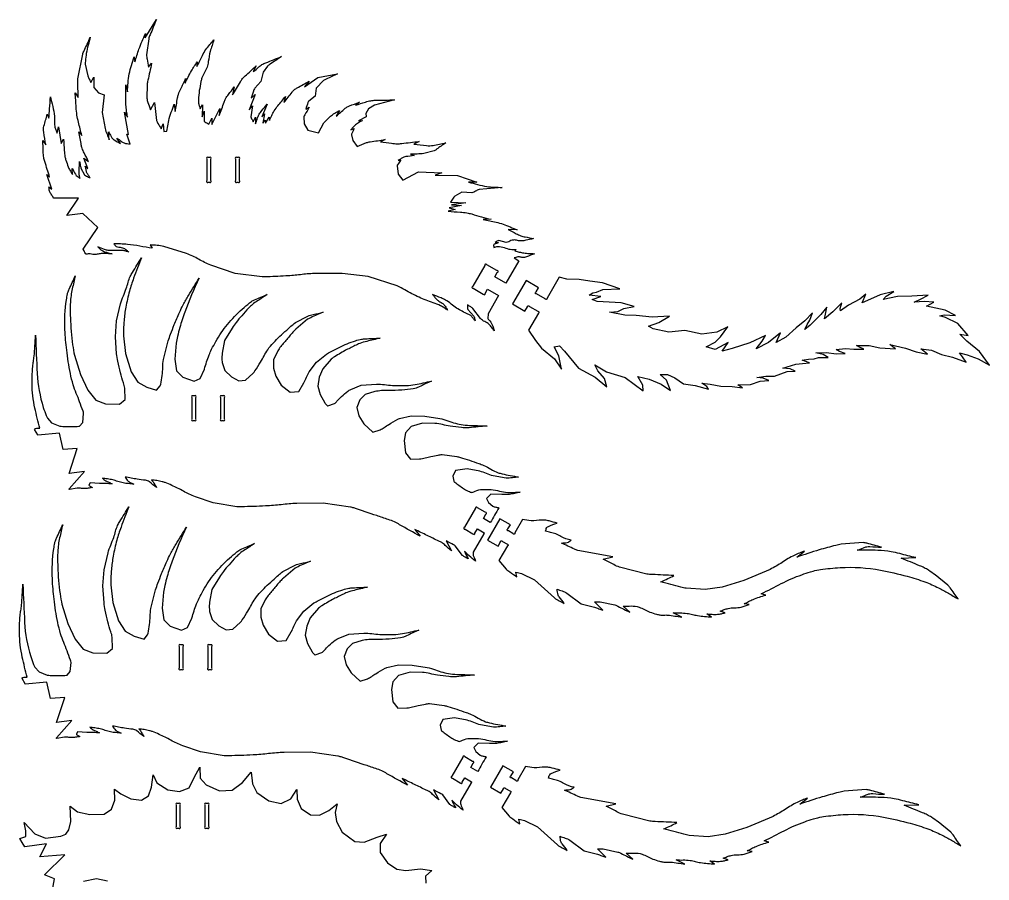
# Model space of a CAD drawing. Extents: x -11 to 150, y -28 to 73.
# Drawn here: x 70.6 to 130, y 20.1 to 72.8 of the extents above; entities that cross this region are included whole.
import ezdxf

# ---------------------------------------------------------------- set-up
doc = ezdxf.new("R2010")
doc.units = 0
doc.header["$MEASUREMENT"] = 0
doc.layers.add('DXF', color=18, linetype='CONTINUOUS')
doc.layers.add('HEAD_ACC', color=18, linetype='CONTINUOUS')

msp = doc.modelspace()

# ---------------------------------------------------------------- linework, layer by layer
at = {"layer": 'DXF'}
for points in [[(82.095, 64.301), (82.095, 62.978, 1), (82.184, 62.89), (82.257, 62.89, 1), (82.345, 62.978), (82.345, 64.301, 1), (82.257, 64.39), (82.184, 64.39, 1)], [(83.845, 64.301), (83.845, 62.978, 1), (83.934, 62.89), (84.007, 62.89, 1), (84.095, 62.978), (84.095, 64.301, 1), (84.007, 64.39), (83.934, 64.39, 1)], [(103.662, 57.076), (102.913, 55.78, -1), (102.792, 55.747), (102.274, 56.047, -1), (102.242, 56.168), (102.391, 56.426), (101.627, 56.867), (100.799, 55.433), (101.563, 54.992), (101.712, 55.25, -1), (101.833, 55.283), (102.351, 54.983, -1), (102.384, 54.862), (101.784, 53.825), (102.215, 53.191), (102.585, 52.724), (103.38, 52.084), (103.807, 51.435), (103.629, 52.266), (103.349, 52.818), (103.677, 52.867), (103.977, 52.551), (104.847, 51.507), (105.859, 50.953), (106.572, 50.352), (106.43, 50.865), (106.027, 51.342), (105.828, 51.706), (106.547, 51.288), (107.704, 50.936), (108.799, 50.123), (108.766, 50.471), (108.464, 50.997), (109.163, 50.834), (109.905, 50.517), (110.476, 50.13), (110.219, 50.776), (109.843, 51.116), (110.275, 51.114), (110.723, 50.909), (111.268, 50.547), (111.967, 50.447), (112.791, 50.208), (112.69, 50.389), (112.378, 50.581), (112.903, 50.527), (113.548, 50.393), (114.238, 50.375), (114.879, 50.294), (114.588, 50.491), (115.354, 50.505), (115.956, 50.702), (116.474, 50.746), (116.137, 50.892), (115.757, 50.939), (116.299, 51.022), (116.839, 51.008), (117.616, 51.304), (118.099, 51.329), (117.796, 51.46), (117.335, 51.494), (118.134, 51.757), (118.547, 51.79), (118.967, 51.835), (118.522, 51.992), (118.92, 52.048), (119.251, 52.077), (119.514, 52.162), (120.124, 52.165), (119.813, 52.337), (119.351, 52.437), (120.003, 52.453), (120.61, 52.385), (121.154, 52.397), (120.811, 52.529), (120.601, 52.654), (121.17, 52.712), (121.68, 52.663), (122.3, 52.673), (121.986, 52.802), (121.853, 52.898), (122.622, 52.894), (123.272, 52.743), (124.237, 52.689), (123.896, 52.943), (124.843, 52.722), (125.499, 52.501), (126.188, 52.369), (125.779, 52.689), (126.438, 52.604), (127.05, 52.345), (127.718, 52.186), (128.566, 51.869), (128.337, 52.197), (128.145, 52.449), (128.625, 52.32), (129.298, 52.082), (129.991, 51.692), (129.372, 52.517), (128.601, 53.149), (128.18, 53.587), (128.682, 53.506), (128.053, 54.226), (127.3, 54.605), (126.937, 54.698), (127.22, 54.767), (127.909, 54.717), (127.271, 55.047), (126.138, 55.307), (126.574, 55.537), (125.978, 55.575), (125.383, 55.546), (125.757, 55.724), (126.229, 55.975), (125.238, 55.909), (124.348, 55.891), (123.47, 55.701), (123.668, 55.912), (124.141, 56.191), (123.303, 55.985), (122.714, 55.724), (122.185, 55.509), (122.429, 56.038), (122.06, 55.732), (121.363, 55.351), (120.863, 55.004), (120.853, 55.149), (120.944, 55.508), (120.407, 54.953), (119.888, 54.526), (119.954, 54.808), (120.036, 55.235), (119.666, 54.794), (119.005, 54.135), (118.677, 53.879), (118.821, 54.171), (118.988, 54.432), (119.165, 54.896), (118.696, 54.403), (118.157, 53.976), (117.516, 53.41), (116.941, 53.077), (117.194, 53.669), (116.47, 53.083), (115.706, 52.696), (116.07, 53.154), (116.27, 53.509), (115.314, 53.058), (114.241, 52.713), (113.625, 52.548), (113.993, 53.071), (113.209, 52.639), (112.642, 52.812), (113.198, 53.094), (113.52, 53.411), (113.98, 54.031), (113.311, 53.713), (112.378, 53.587), (111.349, 53.815), (110.364, 53.698), (109.409, 53.916), (109.124, 54.074), (109.748, 54.298), (110.412, 54.688), (109.337, 54.624), (108.372, 54.72), (107.683, 54.739), (106.745, 54.923), (107.237, 54.975), (107.621, 55.164), (108.236, 55.271), (107.447, 55.505), (105.974, 55.586), (105.684, 55.702), (106.208, 55.884), (105.487, 55.974), (105.712, 56.105), (105.944, 56.154), (106.323, 56.315), (107.376, 56.364), (106.306, 56.726), (105.528, 56.831), (104.88, 56.934), (104.127, 56.958)], [(81.182, 49.713), (81.182, 48.39, 1), (81.27, 48.302), (81.343, 48.302, 1), (81.432, 48.39), (81.432, 49.713, 1), (81.343, 49.802), (81.27, 49.802, 1)], [(82.932, 49.713), (82.932, 48.39, 1), (83.02, 48.302), (83.093, 48.302, 1), (83.182, 48.39), (83.182, 49.713, 1), (83.093, 49.802), (83.02, 49.802, 1)], [(80.409, 34.477), (80.409, 33.154, 1), (80.498, 33.065), (80.571, 33.065, 1), (80.659, 33.154), (80.659, 34.477, 1), (80.571, 34.565), (80.498, 34.565, 1)], [(82.159, 34.477), (82.159, 33.154, 1), (82.248, 33.065), (82.321, 33.065, 1), (82.409, 33.154), (82.409, 34.477, 1), (82.321, 34.565), (82.248, 34.565, 1)], [(80.224, 24.772), (80.224, 23.449, 1), (80.312, 23.36), (80.385, 23.36, 1), (80.474, 23.449), (80.474, 24.772, 1), (80.385, 24.86), (80.312, 24.86, 1)], [(81.974, 24.772), (81.974, 23.449, 1), (82.062, 23.36), (82.135, 23.36, 1), (82.224, 23.449), (82.224, 24.772, 1), (82.135, 24.86), (82.062, 24.86, 1)]]:
    msp.add_lwpolyline(points, format="xyb", close=True, dxfattribs=at)
for points in [[(72.656, 19.577), (72.778, 20.246), (72.172, 20.506), (73.419, 21.713), (71.883, 21.599), (72.286, 22.393), (70.955, 22.21), (70.797, 22.482), (70.654, 22.73), (71.024, 22.841), (71.027, 23.186), (70.93, 23.701), (71.576, 23.008), (72.22, 22.733), (73.164, 22.864), (73.469, 22.98), (73.662, 23.253), (73.779, 23.758), (73.729, 24.707), (74.193, 24.345), (74.941, 24.194), (75.812, 24.205), (76.257, 24.52), (76.46, 25.067), (76.442, 25.737), (76.836, 25.461), (77.451, 25.149), (78.103, 25.076), (78.525, 25.342), (78.718, 25.865), (78.819, 26.618), (79.039, 26.132), (79.719, 25.691), (80.421, 25.598), (81.013, 25.816), (81.325, 26.462), (81.665, 27.095), (81.692, 26.407), (82.05, 26.003), (82.876, 25.636), (83.642, 25.68), (84.281, 26.141), (84.804, 26.783), (84.896, 26.076), (85.153, 25.544), (85.887, 25.03), (86.649, 24.856), (87.236, 25.159), (87.613, 25.719), (87.622, 25.131), (87.87, 24.562), (88.439, 24.167), (88.998, 24.153), (89.568, 24.433), (90.082, 24.837), (89.944, 24.305), (90.036, 23.763), (90.384, 23.107), (91.147, 22.542), (91.734, 22.506), (92.514, 22.8), (93.083, 22.983), (92.698, 22.414), (92.698, 21.863), (93.152, 21.237), (93.722, 20.849), (94.273, 20.754), (95.167, 20.863), (95.865, 20.762), (95.479, 20.422), (95.495, 19.989)], [(76.02, 20.105), (75.347, 20.249), (74.557, 20.092)]]:
    msp.add_lwpolyline(points, dxfattribs=at)
at = {"layer": 'HEAD_ACC'}
for points in [[(100.393, 56.708), (99.721, 57.096), (99.87, 57.354, 1), (99.838, 57.475), (99.227, 57.827, 1), (99.106, 57.795), (98.367, 56.514, 1), (98.399, 56.393), (99.01, 56.041, 1), (99.131, 56.073), (99.28, 56.332), (99.951, 55.944), (99.308, 54.829), (99.295, 54.543, 0.128078), (99.343, 54.461, -0.082672), (99.566, 54.152, -0.055184), (99.632, 53.97, 0.018378), (99.685, 53.783, -0.018748), (99.535, 53.984, 0.056298), (99.371, 54.174, 0.077255), (99.104, 54.352, -0.081518), (98.839, 54.532), (98.37, 55.157, 0.061052), (98.213, 55.274, -0.020328), (98.047, 55.378, -0.040079), (98.047, 55.234, 0.120754), (98.07, 55.092), (98.436, 54.677, -0.078591), (98.485, 54.545, 0.026149), (98.52, 54.408, -0.021835), (98.388, 54.568, 0.065587), (98.243, 54.716, 0.066444), (98.075, 54.816, -0.040146), (97.381, 55.176, -0.040421), (97.044, 55.427, 0.051483), (96.702, 55.671, 0.038464), (96.429, 55.799, -0.009968), (95.91, 56.007, -0.014252), (96.057, 55.834, 0.042778), (96.214, 55.669, 0.064524), (96.397, 55.545, -0.079466), (96.576, 55.416, -0.065141), (96.712, 55.24, 0.021686), (96.832, 55.052, -0.011489), (96.621, 55.191, 0.034481), (96.405, 55.321, 0.03924), (95.946, 55.509, -0.028865), (95.086, 55.842, -0.027869), (94.212, 56.3, 0.035395), (93.738, 56.539), (91.977, 57.116), (90.386, 57.288), (88.773, 57.3, 0.019978), (87.927, 57.233, -0.013896), (87.081, 57.156, -0.005428), (85.824, 57.091, -0.02062), (85.493, 57.091), (83.831, 57.297), (82.338, 57.811, -0.030888), (81.598, 58.169, 0.034101), (80.857, 58.522), (79.474, 58.958, 0.037072), (79.058, 59.014, -0.012352), (78.639, 59.049), (78.762, 58.843, -0.006729), (78.002, 58.97, 0.020189), (77.239, 59.076, 0.020189), (76.823, 59.101, -0.006729), (76.407, 59.113, -0.035878), (76.474, 59.03, 0.108005), (76.552, 58.958, 0.129045), (76.711, 58.913, -0.10547), (77.008, 58.844, -0.072835), (77.177, 58.732, 0.02424), (77.334, 58.605, -0.016344), (77.143, 58.663, 0.049068), (76.948, 58.708), (76.064, 58.708, -0.055231), (75.842, 58.771, 0.014306), (75.44, 58.92, 0.152673), (75.843, 58.629, 0.014573), (76.303, 58.491, -0.010475), (75.999, 58.511, 0.031433), (75.695, 58.518, 0.048452), (75.454, 58.485, -0.061526), (75.213, 58.459, -0.071651), (75.05, 58.484, 0.078817), (74.887, 58.508, 0.122119), (74.774, 58.478, -0.238161), (74.711, 58.475, -0.186174), (74.668, 58.52, 0.03067), (74.558, 58.739, 0.069781), (74.541, 58.761, -0.212143), (74.53, 58.788), (75.422, 60.116), (74.521, 60.97), (73.53, 60.843), (74.252, 61.903), (72.735, 61.898, -0.199662), (72.715, 61.923, 0.065786), (72.703, 61.953, 0.023223), (72.581, 62.143, -0.069766), (72.478, 62.343, -0.069765), (72.453, 62.467, 0.023222), (72.44, 62.592), (72.622, 62.463), (72.317, 63.349), (72.479, 63.187, 0.00572), (72.184, 64.148, -0.034335), (72.123, 64.392, -0.038631), (72.089, 64.755, 0.010011), (72.063, 65.431), (72.242, 65.165, 0.009593), (72.118, 65.941, -0.057621), (72.105, 66.137, -0.057621), (72.136, 66.32, 0.009593), (72.33, 67.038), (72.431, 66.806, 0.001081), (72.476, 67.378, 0.000839), (72.531, 68.114, 0.006911), (72.667, 67.522, -0.032502), (72.773, 66.924, -0.044803), (72.779, 66.617, 0.060668), (72.795, 66.31, 0.051423), (72.857, 66.091, -0.017128), (72.933, 65.878), (73.027, 66.275), (73.196, 65.252), (73.325, 65.518, -0.009615), (73.374, 64.817, 0.037101), (73.421, 64.441, 0.027476), (73.478, 64.222, 0.014616), (73.619, 63.822, 0.030484), (73.713, 63.617, 0.022056), (73.871, 63.35), (73.866, 63.721, 0.014391), (74.055, 63.375, 0.05851), (74.114, 63.298, 0.043836), (74.221, 63.204, -0.014604), (74.333, 63.117, 0.013529), (74.304, 63.266, -0.040606), (74.282, 63.416, -0.040606), (74.29, 63.783, 0.013529), (74.318, 64.149, -0.017718), (74.351, 63.948, 0.0532), (74.399, 63.75), (74.618, 63.335, 0.097769), (74.735, 63.254, -0.025273), (74.971, 63.138, 0.021021), (74.862, 63.291, -0.063139), (74.766, 63.452, -0.063139), (74.707, 63.654, 0.021021), (74.665, 63.86), (74.813, 63.725), (74.568, 64.362), (74.862, 64.141, 0.010659), (74.595, 64.67, -0.041136), (74.469, 64.963, -0.036561), (74.419, 65.16, 0.006091), (74.265, 65.96), (74.447, 65.749, 0.006723), (74.244, 66.556, -0.025936), (74.152, 66.994, -0.025936), (74.102, 67.471, 0.006723), (74.044, 68.359), (74.224, 68.068, 0.008833), (74.203, 68.807, -0.034081), (74.212, 69.205), (74.503, 70.712, -0.034693), (74.587, 70.924, 0.00578), (74.97, 71.751, -0.009349), (74.839, 71.261, 0.028054), (74.726, 70.767, 0.021505), (74.666, 70.293, 0.034631), (74.664, 70.104), (74.813, 69.392, 0.044726), (74.906, 69.18, -0.0149), (75.011, 68.975), (75.178, 69.306), (75.188, 68.677), (75.461, 68.356), (75.814, 68.229), (75.702, 67.15), (75.876, 66.171, 0.031544), (75.994, 65.817, -0.010512), (76.127, 65.469), (76.081, 65.966, -0.021032), (76.237, 65.679, 0.081291), (76.339, 65.536, 0.072225), (76.427, 65.47, -0.012017), (76.808, 65.248), (76.588, 65.587, -0.017456), (76.87, 65.382, 0.067426), (77.033, 65.287, 0.074944), (77.218, 65.241, -0.02494), (77.406, 65.213), (77.208, 65.817), (77.313, 65.793), (77.067, 67.176), (77.243, 66.86, 0.007084), (77.191, 67.237, -0.021255), (77.15, 67.616, -0.021255), (77.136, 68.232, 0.007084), (77.139, 68.849), (77.235, 68.414, 0.010734), (77.283, 68.961, -0.032213), (77.355, 69.505, -0.032213), (77.495, 70.033, 0.010734), (77.658, 70.554), (77.703, 70.247, 0.005706), (77.82, 70.64, -0.017121), (77.947, 71.031, -0.017121), (78.137, 71.506, 0.005706), (78.339, 71.978), (78.326, 71.708), (79.015, 72.845, -0.006227), (78.624, 71.898, 0.037381), (78.541, 71.655), (78.414, 70.679, 0.046002), (78.44, 70.409, -0.011919), (78.524, 69.912), (78.723, 70.158, -0.004878), (78.49, 69.119, 0.029278), (78.445, 68.857), (78.432, 68.017, 0.054952), (78.497, 67.769, -0.014233), (78.654, 67.321), (78.907, 67.753), (79.016, 66.668, 0.068333), (79.105, 66.479, -0.01769), (79.305, 66.145), (79.421, 66.458), (79.478, 65.995), (79.661, 66.014), (79.771, 66.664, -0.02855), (79.924, 67.162, 0.009514), (80.097, 67.654), (80.153, 67.2, 0.005759), (80.311, 68.046, -0.034567), (80.363, 68.254, -0.038891), (80.503, 68.598, 0.010078), (80.801, 69.219), (80.769, 68.945, 0.006427), (80.956, 69.32, -0.019283), (81.152, 69.69, -0.019283), (81.331, 69.973, 0.006427), (81.517, 70.25), (81.493, 69.966, 0.008895), (81.836, 70.643, -0.034322), (82.04, 70.997, -0.038139), (82.279, 71.301, 0.012708), (82.533, 71.592, -0.006873), (82.416, 71.243, 0.02062), (82.309, 70.89, 0.033567), (82.19, 70.261, -0.050927), (82.114, 69.924, -0.062264), (81.955, 69.592, 0.062339), (81.796, 69.26, 0.02885), (81.738, 69.045, 0.017684), (81.64, 68.484, 0.017684), (81.584, 67.933, 0.039737), (81.586, 67.769, 0.063117), (81.631, 67.568, -0.021014), (81.693, 67.372), (81.827, 67.609), (81.812, 66.891), (81.943, 67.22), (81.93, 66.627, 0.153497), (81.98, 66.578, -0.02539), (82.22, 66.438), (82.405, 66.809), (82.405, 66.415), (82.89, 67.398), (82.857, 66.955, 0.006592), (83.161, 67.786, -0.039573), (83.251, 67.988, -0.044525), (83.424, 68.249, 0.011536), (83.776, 68.712), (83.661, 68.22, 0.006464), (84.15, 69.027, -0.038804), (84.284, 69.22, -0.038804), (84.444, 69.386, 0.006464), (85.121, 70.008), (84.941, 69.647, 0.012577), (85.278, 69.934, -0.048546), (85.47, 70.075, -0.043145), (85.703, 70.188, 0.007187), (86.664, 70.571, -0.00865), (85.975, 70.113, 0.051947), (85.813, 69.984), (85.551, 69.618), (85.411, 69.042), (85.04, 68.644, 0.058609), (84.984, 68.525, -0.009757), (84.808, 68.028), (85.054, 68.244), (84.692, 67.311), (84.898, 67.548), (84.8, 66.876, 0.100528), (84.839, 66.769, -0.025981), (84.94, 66.584), (85.083, 66.868), (85.073, 66.448, 0.018568), (85.177, 66.747, -0.055756), (85.302, 67.038, -0.05017), (85.465, 67.265, 0.012997), (85.796, 67.663), (85.46, 66.884), (85.632, 67.073), (85.534, 66.499), (85.659, 66.681), (85.679, 66.497), (85.903, 66.852), (85.926, 66.659, 0.012127), (86.066, 66.955, -0.036396), (86.221, 67.244, -0.032754), (86.452, 67.562, 0.008489), (86.91, 68.13), (86.819, 67.767, 0.008958), (87.314, 68.395, -0.053796), (87.451, 68.54, -0.053796), (87.624, 68.658, 0.008958), (88.353, 69.065), (88.074, 68.721), (88.894, 69.295), (90.092, 69.508, -0.008886), (89.403, 69.192, 0.053366), (89.239, 69.098), (88.796, 68.639), (88.73, 68.147), (88.337, 67.851, 0.086057), (88.288, 67.754, -0.014309), (88.148, 67.343), (88.368, 67.466, -0.013259), (88.095, 67.008, 0.079715), (88.042, 66.885), (88.05, 66.455), (88.288, 66.074), (88.932, 65.91), (89.251, 66.512), (89.657, 66.918, -0.042548), (89.93, 67.1, 0.014175), (90.213, 67.266), (90.022, 66.931, 0.008399), (90.539, 67.384, -0.050434), (90.677, 67.486, -0.050434), (90.824, 67.554, 0.008399), (91.431, 67.776), (91.203, 67.601, 0.010608), (91.8, 67.788, -0.040939), (92.127, 67.869, -0.036386), (92.419, 67.895, 0.006062), (93.589, 67.927), (92.352, 67.595), (91.992, 67.367), (91.837, 67.082, 0.162799), (91.844, 66.984, -0.238681), (91.838, 66.887), (91.374, 66.639), (91.62, 66.665, -0.01631), (91.379, 66.516, 0.048964), (91.149, 66.351, 0.048964), (91.028, 66.223, -0.01631), (90.916, 66.087), (91.114, 66.17, -0.015424), (90.974, 65.865, 0.092804), (90.951, 65.784), (91.03, 65.429), (91.29, 65.067), (91.865, 65.303, -0.03267), (92.091, 65.353, 0.005443), (93.002, 65.5), (92.728, 65.357, -0.009767), (93.394, 65.264, 0.037689), (93.756, 65.234, 0.033498), (94.024, 65.25, -0.005581), (95.089, 65.373), (94.769, 65.218, -0.007219), (95.545, 65.121, 0.043339), (95.74, 65.111, 0.043339), (95.937, 65.135, -0.007219), (96.717, 65.287, 0.008325), (96.156, 64.897, -0.049991), (96.008, 64.812), (95.368, 64.643, -0.035957), (94.966, 64.607, 0.011981), (94.562, 64.59), (94.784, 64.513, -0.009864), (94.28, 64.449, 0.059249), (94.156, 64.42, 0.07411), (93.98, 64.326, -0.024663), (93.815, 64.215), (93.961, 64.224, -0.018181), (93.772, 63.955, 0.109507), (93.737, 63.88), (93.813, 63.376), (94.087, 63.013), (95.054, 63.507), (96.467, 63.461), (96.067, 63.304), (97.442, 63.298), (98.615, 62.891), (98.107, 62.886, -0.010068), (98.664, 62.744, 0.030211), (99.226, 62.624, 0.030211), (99.693, 62.582, -0.010068), (100.161, 62.559), (98.763, 62.427, 0.084044), (98.538, 62.329, -0.102275), (98.309, 62.239), (97.693, 62.27), (97.269, 62.031, 0.075425), (97.167, 61.907, -0.01952), (97.006, 61.656), (97.941, 61.618), (97.07, 61.505), (97.688, 61.453), (96.925, 61.315), (97.301, 61.219), (96.868, 61.108, 0.007453), (97.609, 61.052, -0.028754), (98.007, 61.006, -0.025558), (98.306, 60.937, 0.004259), (99.491, 60.611), (99.013, 60.609, 0.007119), (99.802, 60.433, -0.027467), (100.222, 60.321, -0.03052), (100.66, 60.148, 0.010171), (101.091, 59.958), (100.544, 59.988, -0.010603), (101.032, 59.729, 0.040919), (101.303, 59.606, 0.040919), (101.575, 59.533, -0.010603), (102.086, 59.429, 0.012793), (101.615, 59.326, -0.04938), (101.358, 59.289, -0.081389), (101.107, 59.32, 0.097745), (100.854, 59.342, 0.112406), (100.567, 59.243, -0.130929), (100.41, 59.195), (99.964, 59.309, 0.12896), (99.845, 59.265, -0.042777), (99.735, 59.202), (99.948, 59.186, -0.028897), (99.707, 59.098, 0.175094), (99.654, 59.06, 0.197514), (99.643, 59.002, -0.0506), (99.653, 58.894, 0.019826), (99.784, 58.924, -0.059542), (99.918, 58.945, -0.102436), (100.297, 58.878, 0.056194), (100.667, 58.777, 0.04899), (100.848, 58.767, -0.016318), (101.029, 58.769), (100.944, 58.675, -0.009425), (101.214, 58.61, 0.028282), (101.487, 58.555, 0.028282), (101.82, 58.526, -0.009425), (102.154, 58.509, 0.010751), (101.657, 58.312, -0.064592), (101.528, 58.277, -0.102824), (101.322, 58.29, 0.092648), (101.117, 58.307, 0.065601), (101.008, 58.282, -0.021839), (100.902, 58.246), (101.185, 58.081)], [(98.546, 39.687, -0.032884), (98.148, 40.022, -0.008252), (97.87, 40.298, 0.033489), (97.954, 40.091, 0.025051), (98.098, 39.83, 0.024202), (97.912, 39.929, -0.07272), (97.737, 40.046), (97.302, 40.629, 0.065802), (97.195, 40.698, -0.010952), (96.738, 40.929), (97.06, 40.327, -0.010949), (96.685, 40.66, 0.042254), (96.472, 40.827, 0.037776), (96.297, 40.923, -0.006754), (95.577, 41.264, -0.000414), (95.199, 41.449, 0.000138), (94.821, 41.635), (95.158, 41.224, -0.013919), (93.895, 41.925, 0.025516), (93.575, 42.093, 0.028712), (93.201, 42.24, -0.002646), (92.495, 42.477, 0.003237), (91.087, 42.947, 0.02232), (90.879, 43.004), (89.211, 43.234), (87.606, 43.225, 0.017283), (86.651, 43.15, -0.01485), (85.697, 43.072, -0.008862), (84.215, 43.02, -0.02129), (83.937, 43.027), (82.491, 43.262), (81.396, 43.622, -0.031333), (80.67, 43.972, 0.024797), (79.949, 44.331, 0.010764), (79.548, 44.497, 0.024838), (79.369, 44.556, 0.037267), (79.044, 44.62, -0.012417), (78.717, 44.668, -0.008008), (78.896, 44.406, -0.010716), (79.023, 44.205, -0.012171), (78.585, 44.543, 0.073151), (78.466, 44.614, 0.076239), (78.343, 44.644, -0.019082), (77.84, 44.707, -0.005758), (77.47, 44.772, 0.001919), (77.101, 44.84, -0.026626), (77.189, 44.711, 0.08003), (77.29, 44.592, 0.08003), (77.459, 44.489, -0.026626), (77.638, 44.404, 0.010364), (77.306, 44.436, -0.0311), (76.974, 44.481, -0.038305), (76.656, 44.571, 0.031962), (76.34, 44.665, 0.021592), (76.024, 44.723, -0.007196), (75.707, 44.771, -0.014503), (75.806, 44.689, 0.043532), (75.91, 44.612, 0.043532), (76.104, 44.517, -0.014503), (76.302, 44.432, 0.003079), (75.921, 44.437, -0.009236), (75.539, 44.446), (74.956, 44.485), (74.889, 44.348, 0.209953), (74.921, 44.306, -0.034505), (75.094, 44.193, 0.012225), (74.842, 44.157, -0.036689), (74.589, 44.133, -0.054248), (74.375, 44.152, 0.064883), (74.162, 44.166), (73.692, 44.069, -0.157622), (73.672, 44.087, -0.156781), (73.666, 44.114), (74.607, 45.186), (73.671, 45.061), (74.175, 46.596), (73.308, 46.534), (73.088, 47.521), (71.765, 47.407, -0.215685), (71.759, 47.415, 0.070955), (71.755, 47.424), (71.564, 47.755, -0.175097), (71.58, 47.782, -0.083851), (71.635, 47.816, -0.126146), (71.753, 47.83, 0.041852), (71.872, 47.825, -0.008522), (71.58, 49.063, -0.048952), (71.405, 50.554, -0.015424), (71.41, 50.988, -0.01076), (71.45, 51.609, -0.019999), (71.489, 51.92, 0.016952), (71.53, 52.23, 0.011571), (71.579, 52.874, -0.003857), (71.617, 53.518, 0.001716), (71.721, 51.184, 0.06485), (72.095, 49.098, 0.014105), (72.268, 48.601, 0.044729), (72.341, 48.452), (72.605, 48.152), (73.105, 47.96, 0.038441), (73.285, 47.938, 0.016874), (73.907, 47.928, 0.014673), (74.263, 47.946, 0.09674), (74.316, 47.96), (74.516, 48.188), (74.562, 48.734, 0.061039), (74.525, 48.878, -0.005797), (74.316, 49.435, 0.011962), (74.112, 49.958, -0.025417), (73.923, 50.487, -0.02445), (73.748, 51.185, -0.019977), (73.523, 52.611, -0.016541), (73.42, 53.853, -0.049758), (73.511, 55.688, -0.007043), (73.57, 56.048, -0.030745), (73.589, 56.129, -0.036899), (73.672, 56.34, 0.006147), (74.053, 57.159, 0.004258), (73.865, 56.361, 0.043611), (73.75, 55.518, 0.012041), (73.741, 55.148, 0.00795), (73.75, 54.587, 0.025758), (73.889, 52.929, 0.023786), (74.006, 52.292), (74.367, 51.121), (74.817, 50.155), (75.307, 49.55), (75.899, 49.318), (76.761, 49.293), (77.096, 49.589), (77.083, 50.271, 0.049946), (76.998, 50.607, -0.027596), (76.813, 51.224, -0.00989), (76.658, 51.925, -0.01532), (76.581, 52.383), (76.504, 53.413), (76.581, 54.391), (76.826, 55.447, -0.026049), (76.994, 55.919, 0.014848), (77.173, 56.387, 0.021107), (77.285, 56.757, -0.044844), (77.415, 57.121, -0.034015), (77.542, 57.356, 0.005667), (78.104, 58.262, 0.004963), (77.622, 57.013, 0.023997), (77.362, 56.206, 0.020085), (77.141, 55.229, 0.024929), (77.034, 54.429, 0.012254), (77.001, 53.873, 0.017517), (77.002, 53.483), (77.118, 52.395), (77.472, 51.288), (77.884, 50.644), (78.424, 50.348), (79.029, 50.155), (79.248, 50.419, 0.064155), (79.279, 50.515, 0.011814), (79.364, 51.056, 0.028039), (79.402, 51.546, -0.036858), (79.448, 52.035), (79.738, 53.168, -0.012762), (79.879, 53.585, -0.009028), (80.105, 54.166, -0.009028), (80.425, 54.91, -0.014114), (80.652, 55.376, -0.019055), (80.984, 55.957, 0.00494), (81.63, 57.017, 0.024656), (80.75, 54.934, 0.018962), (80.446, 53.992, 0.012187), (80.305, 53.441, 0.016896), (80.227, 53.039), (80.137, 52.048), (80.246, 51.346), (80.632, 50.953), (81.315, 50.715), (81.688, 50.863), (81.946, 51.449, 0.025644), (82.088, 51.881, -0.031837), (82.235, 52.312, -0.017462), (82.394, 52.659, -0.012339), (82.647, 53.136, -0.042719), (83.359, 54.18, -0.041432), (84.263, 55.118, -0.00861), (84.714, 55.502, -0.034153), (84.836, 55.588, -0.040991), (85.022, 55.682, 0.006828), (85.789, 56.007, -0.009119), (85.196, 55.62, 0.035185), (84.888, 55.395, 0.026058), (84.663, 55.185, 0.01248), (84.231, 54.713, 0.01248), (83.895, 54.306, 0.015279), (83.639, 53.96), (83.175, 53.193), (83.034, 52.416, 0.031127), (83.025, 51.998, 0.031014), (83.041, 51.844), (83.202, 51.354), (83.605, 50.973), (84.061, 50.735), (84.463, 50.76), (84.939, 51.198, 0.030354), (85.042, 51.335, 0.008005), (85.39, 51.88, 0.023796), (85.599, 52.26, -0.039374), (85.821, 52.633, -0.039376), (86.172, 53.056, -0.019204), (86.986, 53.831, 0.00817), (87.246, 54.068, -0.039101), (87.52, 54.288), (88.283, 54.694, -0.040742), (88.608, 54.79, 0.010557), (89.22, 54.932, -0.006738), (88.453, 54.593, 0.040449), (88.267, 54.496), (87.553, 53.895, 0.01818), (87.366, 53.7, 0.007414), (86.935, 53.2, 0.007414), (86.524, 52.694, 0.030207), (86.433, 52.563), (86.181, 52.009), (86.181, 51.494), (86.323, 51.005), (86.639, 50.464), (87.199, 50.026), (87.72, 50.084), (88.039, 50.613, 0.027012), (88.197, 50.943, -0.039624), (88.364, 51.269), (88.808, 51.861), (89.426, 52.369, -0.025602), (89.551, 52.444, -0.005234), (90.186, 52.769, -0.036), (91.192, 53.183, -0.037689), (91.57, 53.277, -0.033358), (91.794, 53.3, 0.005558), (92.696, 53.342, -0.008423), (91.889, 53.142, 0.0325), (91.46, 53.013, 0.02407), (91.163, 52.886, 0.011445), (90.559, 52.575, 0.014879), (89.822, 52.146, 0.037063), (89.696, 52.054), (89.194, 51.462), (88.982, 50.947), (88.892, 50.4), (89.04, 49.885), (89.31, 49.382, 0.044286), (89.463, 49.213, 0.134418), (89.51, 49.189), (89.902, 49.331, 0.086197), (90.06, 49.475, -0.047768), (90.333, 49.765, -0.01975), (90.731, 50.088, -0.030618), (90.905, 50.202), (91.549, 50.464), (92.471, 50.528, -0.030645), (92.964, 50.496, 0.018132), (93.456, 50.451, 0.021769), (94.309, 50.442, 0.034789), (94.84, 50.496, 0.016107), (95.343, 50.6, -0.005368), (95.844, 50.715, 0.007196), (95.092, 50.359, -0.043201), (94.898, 50.284, -0.031835), (94.731, 50.246, -0.018001), (94.029, 50.161, -0.028899), (93.2, 50.139, 0.05671), (92.374, 50.071), (91.782, 49.897), (91.46, 49.556), (91.28, 49.093), (91.396, 48.578), (91.705, 48.089), (92.252, 47.593), (92.696, 47.728, 0.050629), (92.958, 47.879, -0.024204), (93.211, 48.044, -0.005503), (93.788, 48.373, -0.035549), (93.881, 48.416), (94.591, 48.576), (95.439, 48.565), (96.359, 48.43, -0.033442), (96.853, 48.277, 0.057589), (97.782, 48.037, 0.028444), (98.295, 47.996, -0.006943), (99.249, 47.96, 0.005046), (98.148, 47.861, -0.030286), (97.872, 47.85, -0.025236), (97.678, 47.864, -0.007007), (96.984, 47.96, -0.020076), (96.521, 48.049, 0.032202), (96.057, 48.127), (95.303, 48.146), (94.602, 47.934), (94.254, 47.548), (94.164, 47.078), (94.249, 46.319), (94.568, 45.942), (95.114, 45.949, 0.037052), (95.464, 46.014, -0.016388), (95.812, 46.093, 0.008691), (96.249, 46.185, -0.050885), (96.488, 46.215), (97.396, 46.093, -0.019016), (97.614, 46.038, -0.007471), (98.162, 45.868, -0.007471), (98.746, 45.667, -0.01473), (99.037, 45.552, -0.035916), (99.478, 45.324, 0.048825), (99.925, 45.108, 0.034744), (100.168, 45.037, 0.008606), (101.168, 44.838, 0.015368), (100.792, 44.797, -0.046134), (100.415, 44.78), (99.623, 44.915, -0.03897), (99.207, 45.056, 0.037064), (98.792, 45.198), (98.033, 45.34), (97.318, 45.237), (97.157, 44.902), (97.215, 44.582, 0.098692), (97.268, 44.523, 0.001773), (97.52, 44.337, 0.010902), (97.805, 44.136, 0.02541), (97.933, 44.059, 0.029223), (98.24, 43.918, 0.086249), (98.317, 43.902, 0.137071), (98.425, 43.929, -0.095877), (98.844, 44.071, -0.014886), (98.85, 44.071, -0.01477), (98.857, 44.072, 0.010725), (99.179, 44.084, -0.037826), (99.501, 44.078, -0.046354), (100.002, 43.984, 0.054114), (100.505, 43.898, 0.032694), (100.885, 43.899, -0.010894), (101.264, 43.917, 0.01207), (100.944, 43.842, -0.036223), (100.621, 43.782, -0.024143), (100.538, 43.777, -0.005273), (100.157, 43.775), (99.475, 43.795), (99.217, 43.524), (99.34, 43.273), (99.589, 43.061, 0.082224), (99.773, 42.999, -0.027353), (99.963, 42.957, -0.000026), (99.703, 42.507, 0.000097), (99.443, 42.057), (99.019, 42.302), (99.168, 42.56, 1), (99.136, 42.681), (98.65, 42.961, 1), (98.53, 42.929), (97.863, 41.774, 1), (97.895, 41.653), (98.38, 41.373, 1), (98.501, 41.405), (98.65, 41.663), (99.074, 41.419, -0.000006), (99.056, 41.387, 0.000017), (99.038, 41.356), (98.395, 40.241, 0.152184), (98.403, 40.048, 0.015732)], [(97.773, 24.45, -0.032884), (97.376, 24.785, -0.008252), (97.097, 25.062, 0.033488), (97.181, 24.855, 0.025051), (97.326, 24.593, 0.024202), (97.14, 24.692, -0.072719), (96.965, 24.81), (96.529, 25.392, 0.065802), (96.422, 25.462, -0.010952), (95.966, 25.693), (96.287, 25.091, -0.010949), (95.912, 25.424, 0.042256), (95.699, 25.59, 0.037777), (95.525, 25.686, -0.006754), (94.804, 26.027, -0.000414), (94.427, 26.212, 0.000138), (94.049, 26.398), (94.385, 25.987, -0.013919), (93.122, 26.689, 0.025516), (92.802, 26.857, 0.028712), (92.429, 27.004, -0.002646), (91.722, 27.24, 0.003237), (90.314, 27.71, 0.02232), (90.107, 27.767), (88.438, 27.997), (86.834, 27.988, 0.017283), (85.879, 27.914, -0.01485), (84.924, 27.835, -0.008862), (83.443, 27.783, -0.02129), (83.164, 27.79), (81.719, 28.026), (80.623, 28.385, -0.031333), (79.898, 28.735, 0.024797), (79.177, 29.094, 0.010764), (78.775, 29.26, 0.024839), (78.596, 29.319, 0.037268), (78.272, 29.383, -0.012418), (77.944, 29.432, -0.008008), (78.124, 29.169, -0.010716), (78.25, 28.968, -0.012171), (77.813, 29.306, 0.073151), (77.694, 29.377, 0.076239), (77.57, 29.407, -0.019083), (77.067, 29.47, -0.005759), (76.698, 29.535, 0.00192), (76.329, 29.603, -0.026626), (76.417, 29.474, 0.080029), (76.517, 29.355, 0.080029), (76.687, 29.252, -0.026626), (76.866, 29.167, 0.010364), (76.533, 29.199, -0.0311), (76.202, 29.245, -0.038305), (75.884, 29.335, 0.031964), (75.567, 29.428, 0.021593), (75.251, 29.486, -0.007197), (74.934, 29.535, -0.014502), (75.034, 29.452, 0.04353), (75.138, 29.376, 0.04353), (75.331, 29.28, -0.014502), (75.53, 29.195, 0.003079), (75.148, 29.2, -0.009237), (74.767, 29.209), (74.184, 29.248), (74.117, 29.111, 0.209953), (74.148, 29.069, -0.034505), (74.321, 28.956, 0.012225), (74.07, 28.92, -0.036689), (73.816, 28.896, -0.054248), (73.603, 28.915, 0.064883), (73.389, 28.929), (72.92, 28.832, -0.157619), (72.9, 28.851, -0.156784), (72.894, 28.878), (73.834, 29.949), (72.899, 29.824), (73.403, 31.359), (72.536, 31.297), (72.316, 32.284), (70.993, 32.171, -0.215699), (70.987, 32.178, 0.070967), (70.983, 32.187), (70.792, 32.518, -0.175097), (70.808, 32.546, -0.08385), (70.863, 32.579, -0.126144), (70.981, 32.593, 0.041852), (71.1, 32.588, -0.008522), (70.808, 33.826, -0.048952), (70.633, 35.317, -0.015424), (70.638, 35.751, -0.01076), (70.678, 36.373, -0.019999), (70.717, 36.683, 0.016952), (70.758, 36.993, 0.011571), (70.806, 37.637, -0.003857), (70.844, 38.282, 0.001716), (70.948, 35.947, 0.06485), (71.322, 33.862, 0.014105), (71.496, 33.365, 0.04473), (71.568, 33.215), (71.832, 32.915), (72.333, 32.724, 0.038441), (72.513, 32.701, 0.016874), (73.134, 32.692, 0.014673), (73.491, 32.709, 0.09674), (73.544, 32.724), (73.744, 32.951), (73.79, 33.497, 0.061039), (73.753, 33.642, -0.005798), (73.544, 34.198, 0.011962), (73.34, 34.722, -0.025417), (73.15, 35.25, -0.02445), (72.976, 35.948, -0.019977), (72.751, 37.374, -0.016541), (72.647, 38.616, -0.049758), (72.738, 40.451, -0.007043), (72.797, 40.811, -0.030745), (72.817, 40.892, -0.036899), (72.899, 41.103, 0.006147), (73.28, 41.922, 0.004258), (73.093, 41.124, 0.043611), (72.978, 40.281, 0.012041), (72.969, 39.911, 0.00795), (72.978, 39.351, 0.025758), (73.116, 37.692, 0.023786), (73.234, 37.056), (73.594, 35.884), (74.045, 34.918), (74.534, 34.313), (75.126, 34.082), (75.989, 34.056), (76.324, 34.352), (76.311, 35.034, 0.049946), (76.226, 35.37, -0.027596), (76.041, 35.987, -0.00989), (75.886, 36.688, -0.01532), (75.809, 37.146), (75.732, 38.176), (75.809, 39.154), (76.053, 40.21, -0.026049), (76.222, 40.682, 0.014848), (76.401, 41.15, 0.021107), (76.513, 41.52, -0.044844), (76.642, 41.885, -0.034015), (76.77, 42.119, 0.005667), (77.332, 43.025, 0.004963), (76.849, 41.776, 0.023998), (76.59, 40.969, 0.020085), (76.368, 39.993, 0.024929), (76.261, 39.193, 0.012254), (76.229, 38.636, 0.017517), (76.229, 38.246), (76.345, 37.158), (76.699, 36.051), (77.111, 35.407), (77.652, 35.111), (78.257, 34.918), (78.476, 35.182, 0.064155), (78.507, 35.279, 0.011814), (78.592, 35.819, 0.028039), (78.629, 36.309, -0.036858), (78.675, 36.798), (78.965, 37.931, -0.012762), (79.107, 38.348, -0.009028), (79.332, 38.929, -0.009028), (79.653, 39.673, -0.014114), (79.879, 40.139, -0.019056), (80.211, 40.72, 0.00494), (80.858, 41.781, 0.024656), (79.978, 39.697, 0.018962), (79.673, 38.755, 0.012187), (79.533, 38.205, 0.016896), (79.454, 37.802), (79.364, 36.811), (79.474, 36.109), (79.86, 35.716), (80.542, 35.478), (80.916, 35.626), (81.173, 36.212, 0.025644), (81.315, 36.644, -0.031836), (81.463, 37.075, -0.017462), (81.622, 37.422, -0.012339), (81.875, 37.899, -0.042719), (82.587, 38.943, -0.041432), (83.491, 39.881, -0.008609), (83.942, 40.265, -0.034153), (84.064, 40.351, -0.040991), (84.249, 40.445, 0.006828), (85.016, 40.77, -0.009119), (84.423, 40.383, 0.035185), (84.115, 40.158, 0.026058), (83.891, 39.948, 0.01248), (83.458, 39.476, 0.01248), (83.122, 39.07, 0.015279), (82.866, 38.723), (82.403, 37.957), (82.262, 37.179, 0.031128), (82.253, 36.761, 0.031014), (82.268, 36.607), (82.429, 36.117), (82.832, 35.737), (83.288, 35.499), (83.69, 35.523), (84.167, 35.962, 0.030353), (84.269, 36.098, 0.008006), (84.617, 36.643, 0.023797), (84.827, 37.023, -0.039375), (85.049, 37.397, -0.039377), (85.399, 37.819, -0.019205), (86.214, 38.594, 0.008169), (86.474, 38.831, -0.039099), (86.748, 39.051), (87.511, 39.457, -0.040743), (87.835, 39.553, 0.010558), (88.448, 39.695, -0.006738), (87.681, 39.356, 0.04045), (87.495, 39.259), (86.78, 38.658, 0.01818), (86.594, 38.464, 0.007413), (86.162, 37.963, 0.007413), (85.751, 37.457, 0.030207), (85.66, 37.326), (85.409, 36.772), (85.409, 36.257), (85.551, 35.768), (85.866, 35.227), (86.426, 34.789), (86.948, 34.847), (87.267, 35.377, 0.027012), (87.425, 35.706, -0.039624), (87.591, 36.032), (88.036, 36.624), (88.654, 37.133, -0.025602), (88.779, 37.207, -0.005234), (89.413, 37.532, -0.036), (90.419, 37.947, -0.037688), (90.797, 38.04, -0.033358), (91.022, 38.063, 0.005558), (91.924, 38.105, -0.008423), (91.117, 37.905, 0.0325), (90.688, 37.776, 0.02407), (90.391, 37.649, 0.011445), (89.787, 37.339, 0.014879), (89.05, 36.909, 0.037064), (88.924, 36.817), (88.422, 36.225), (88.209, 35.71), (88.119, 35.163), (88.267, 34.648), (88.538, 34.146, 0.044286), (88.691, 33.977, 0.134418), (88.737, 33.953), (89.13, 34.094, 0.086197), (89.288, 34.239, -0.047768), (89.56, 34.528, -0.01975), (89.958, 34.851, -0.030618), (90.133, 34.966), (90.777, 35.228), (91.698, 35.292, -0.030647), (92.191, 35.259, 0.018134), (92.683, 35.214, 0.021769), (93.536, 35.205, 0.034788), (94.067, 35.259, 0.016107), (94.571, 35.363, -0.005368), (95.072, 35.478, 0.007196), (94.319, 35.122, -0.043202), (94.125, 35.047, -0.031836), (93.958, 35.01, -0.018), (93.256, 34.925, -0.028897), (92.428, 34.903, 0.056709), (91.602, 34.835), (91.01, 34.661), (90.688, 34.32), (90.507, 33.856), (90.623, 33.341), (90.932, 32.852), (91.48, 32.356), (91.924, 32.491, 0.050628), (92.185, 32.643, -0.024203), (92.439, 32.807, -0.005502), (93.016, 33.136, -0.03555), (93.109, 33.179), (93.818, 33.34), (94.666, 33.328), (95.587, 33.193, -0.033439), (96.08, 33.04, 0.057587), (97.009, 32.8, 0.028442), (97.522, 32.759, -0.006943), (98.477, 32.723, 0.005046), (97.376, 32.624, -0.030286), (97.099, 32.614, -0.025236), (96.905, 32.628, -0.007008), (96.211, 32.723, -0.020077), (95.749, 32.812, 0.032202), (95.284, 32.89), (94.531, 32.91), (93.829, 32.697), (93.482, 32.311), (93.391, 31.841), (93.477, 31.082), (93.795, 30.705), (94.341, 30.712, 0.037049), (94.692, 30.777, -0.016386), (95.039, 30.856, 0.008692), (95.477, 30.949, -0.050886), (95.715, 30.978), (96.623, 30.856, -0.019016), (96.842, 30.801, -0.007471), (97.389, 30.631, -0.007471), (97.973, 30.43, -0.01473), (98.265, 30.315, -0.035915), (98.706, 30.088, 0.048824), (99.153, 29.871, 0.034743), (99.396, 29.8, 0.008605), (100.395, 29.601, 0.015368), (100.02, 29.56, -0.046134), (99.642, 29.543), (98.85, 29.678, -0.038969), (98.435, 29.819, 0.037063), (98.02, 29.961), (97.26, 30.103), (96.546, 30), (96.385, 29.665), (96.443, 29.345, 0.098694), (96.495, 29.287, 0.001772), (96.747, 29.1, 0.010901), (97.033, 28.899, 0.02541), (97.161, 28.822, 0.029223), (97.468, 28.681, 0.086249), (97.545, 28.666, 0.137071), (97.652, 28.692, -0.095877), (98.071, 28.834, -0.014886), (98.078, 28.835, -0.01477), (98.084, 28.835, 0.010724), (98.406, 28.847, -0.037825), (98.728, 28.841, -0.046353), (99.23, 28.747, 0.054114), (99.732, 28.661, 0.032694), (100.112, 28.662, -0.010895), (100.492, 28.68, 0.01207), (100.172, 28.605, -0.036224), (99.848, 28.545, -0.024143), (99.765, 28.54, -0.005273), (99.385, 28.539), (98.702, 28.558), (98.445, 28.288), (98.567, 28.037), (98.816, 27.824, 0.082224), (99, 27.762, -0.027353), (99.19, 27.721, -0.000026), (98.93, 27.271, 0.0001), (98.67, 26.82), (98.247, 27.065), (98.396, 27.323, 1), (98.363, 27.444), (97.878, 27.724, 1), (97.757, 27.692), (97.09, 26.537, 1), (97.123, 26.416), (97.608, 26.136, 1), (97.729, 26.168), (97.878, 26.427), (98.302, 26.182, -0.000006), (98.284, 26.15, 0.000018), (98.266, 26.119), (97.622, 25.005, 0.152184), (97.63, 24.812, 0.015732)], [(101.421, 42.241), (100.945, 41.417, -1), (100.824, 41.385), (100.554, 41.541, -1), (100.521, 41.662), (100.67, 41.92), (100.032, 42.289), (99.276, 40.981), (99.915, 40.612), (100.064, 40.87, -1), (100.185, 40.903), (100.456, 40.746, -1), (100.488, 40.626), (99.973, 39.734), (100.408, 39.21, 0.041967), (100.633, 39.032, -0.010874), (101.07, 38.729), (101.012, 39.015, 0.013935), (101.188, 38.98, -0.041828), (101.361, 38.935), (102.142, 38.558), (103.366, 37.441, 0.043591), (103.664, 37.264, -0.014522), (103.971, 37.105, 0.011299), (103.661, 37.507, -0.067895), (103.595, 37.616, -0.084942), (103.551, 37.796, 0.028254), (103.528, 37.98, 0.015974), (103.834, 37.868, -0.047954), (104.133, 37.737), (105.007, 37.092, 0.063496), (105.167, 37.038, -0.026238), (105.817, 36.873, -0.014098), (106.078, 36.784, 0.004699), (106.337, 36.69), (105.826, 37.214, 0.01006), (105.995, 37.21, -0.030187), (106.164, 37.199), (107.066, 37.011, -0.036847), (107.253, 36.931, 0.006138), (107.98, 36.568), (107.565, 36.937, -0.006963), (108.054, 36.95, -0.080721), (108.546, 36.876, -0.04796), (108.88, 36.733, 0.037601), (109.211, 36.582, 0.016208), (109.614, 36.449, 0.033287), (109.816, 36.404, 0.057871), (110.057, 36.395, -0.040343), (110.299, 36.394, -0.023688), (110.731, 36.337, 0.007895), (111.161, 36.267), (110.631, 36.526, 0.01084), (111.055, 36.522, -0.032529), (111.479, 36.5, -0.038482), (111.805, 36.435, 0.028685), (112.129, 36.364, 0.01784), (112.556, 36.312, -0.005946), (112.985, 36.27), (112.689, 36.462, -0.014189), (113.017, 36.442, 0.042589), (113.346, 36.441, 0.042589), (113.58, 36.48, -0.014189), (113.811, 36.532), (113.515, 36.642, 0.013415), (113.75, 36.727, -0.040264), (113.99, 36.799, -0.052518), (114.389, 36.841, 0.050141), (114.788, 36.881, 0.036701), (115.035, 36.951, -0.012229), (115.279, 37.033), (114.972, 37.079, 0.008362), (115.244, 37.221, -0.025091), (115.52, 37.354, -0.025091), (115.904, 37.493, 0.008362), (116.292, 37.62), (116.017, 37.695, 0.007615), (117.241, 38.317, -0.037955), (118.501, 38.863, -0.005795), (119.031, 39.04, -0.018883), (119.196, 39.087, -0.0213), (119.649, 39.175, -0.022686), (120.842, 39.299, -0.060976), (123.318, 39.144, -0.020316), (124.957, 38.768, -0.022357), (126.036, 38.421, -0.02783), (126.87, 38.058, -0.016094), (127.469, 37.732, 0.004525), (128.059, 37.392, -0.006019), (127.572, 38.058, 0.036126), (127.44, 38.217), (126.669, 38.849, 0.01391), (126.255, 39.134, 0.022824), (125.991, 39.289, 0.027391), (125.712, 39.416, -0.004564), (124.577, 39.874), (125.474, 39.908, -0.013483), (124.496, 40.153, 0.024769), (123.967, 40.272, 0.037918), (123.144, 40.353, 0.008519), (121.886, 40.358, 0.016565), (122.266, 40.511, -0.063976), (122.478, 40.573, -0.056851), (122.659, 40.582, 0.009465), (123.38, 40.546, -0.008009), (122.49, 40.787, 0.048088), (122.263, 40.829), (120.915, 40.731, 0.022538), (120.574, 40.659, 0.007493), (119.564, 40.382, 0.01124), (118.88, 40.167, -0.003747), (118.2, 39.941), (118.672, 40.314, -0.008138), (118.353, 40.187, 0.024418), (118.038, 40.049, 0.032052), (117.298, 39.619, -0.031032), (116.559, 39.188), (114.958, 38.501), (113.639, 38.098), (112.59, 37.95), (111.419, 38.031, -0.027956), (111.107, 38.1, 0.004658), (109.872, 38.434, 0.015341), (110.31, 38.622, 0.017621), (110.679, 38.811, 0.004703), (109.355, 38.874, -0.028227), (109.024, 38.905), (107.356, 39.322, -0.034193), (106.997, 39.48, 0.008862), (106.347, 39.806), (106.939, 39.954), (104.793, 40.346, -0.037118), (104.588, 40.428, 0.006184), (103.791, 40.803, -0.027766), (103.973, 40.808, 0.083468), (104.154, 40.834, 0.083468), (104.276, 40.896, -0.027766), (104.389, 40.971, -0.091042), (103.765, 41.207, 0.04579), (103.442, 41.363, 0.036537), (103.135, 41.454, -0.012174), (102.823, 41.529, 0.04333), (102.851, 41.64, -0.130645), (102.897, 41.744, -0.119667), (102.994, 41.818, -0.024896), (103.535, 42.026, -0.011088), (103.047, 42.151, 0.042791), (102.78, 42.201, 0.059358), (102.434, 42.195, -0.053081), (101.791, 42.175)], [(101.603, 27.125), (101.127, 26.302, -1), (101.006, 26.269), (100.736, 26.425, -1), (100.703, 26.546), (100.852, 26.805), (100.214, 27.173), (99.459, 25.865), (100.097, 25.496), (100.246, 25.755, -1), (100.367, 25.787), (100.638, 25.631, -1), (100.67, 25.51), (100.155, 24.618), (100.59, 24.095, 0.041966), (100.815, 23.917, -0.010874), (101.252, 23.613), (101.194, 23.9, 0.013935), (101.37, 23.864, -0.041827), (101.544, 23.819), (102.324, 23.442), (103.548, 22.326, 0.043591), (103.846, 22.149, -0.014522), (104.154, 21.989, 0.011299), (103.843, 22.392, -0.067895), (103.777, 22.501, -0.084942), (103.733, 22.68, 0.028254), (103.71, 22.864, 0.015974), (104.016, 22.752, -0.047954), (104.315, 22.622), (105.19, 21.976, 0.063496), (105.349, 21.923, -0.026238), (105.999, 21.758, -0.014098), (106.26, 21.668, 0.004699), (106.52, 21.574), (106.008, 22.099, 0.010059), (106.177, 22.095, -0.030187), (106.347, 22.084), (107.248, 21.895, -0.036847), (107.435, 21.816, 0.006139), (108.162, 21.452), (107.747, 21.822, -0.006963), (108.236, 21.834, -0.080721), (108.728, 21.761, -0.04796), (109.062, 21.617, 0.0376), (109.393, 21.466, 0.016208), (109.796, 21.333, 0.033287), (109.998, 21.288, 0.057872), (110.239, 21.279, -0.040344), (110.481, 21.278, -0.023688), (110.913, 21.222, 0.007895), (111.343, 21.151), (110.813, 21.411, 0.010839), (111.237, 21.407, -0.032529), (111.661, 21.384, -0.038482), (111.987, 21.319, 0.028685), (112.311, 21.249, 0.01784), (112.738, 21.196, -0.005946), (113.167, 21.154), (112.871, 21.346, -0.014188), (113.199, 21.326, 0.042588), (113.529, 21.325, 0.042588), (113.762, 21.364, -0.014188), (113.993, 21.417), (113.697, 21.527, 0.013415), (113.932, 21.611, -0.040264), (114.172, 21.683, -0.052519), (114.571, 21.725, 0.050141), (114.97, 21.766, 0.036701), (115.217, 21.835, -0.012229), (115.461, 21.917), (115.155, 21.964, 0.008362), (115.426, 22.106, -0.025091), (115.702, 22.238, -0.025091), (116.086, 22.378, 0.008362), (116.474, 22.504), (116.199, 22.579, 0.007615), (117.423, 23.201, -0.037955), (118.683, 23.748, -0.005795), (119.213, 23.925, -0.018883), (119.379, 23.971, -0.021301), (119.831, 24.059, -0.022686), (121.024, 24.184, -0.060976), (123.5, 24.028, -0.020316), (125.139, 23.652, -0.022357), (126.218, 23.306, -0.02783), (127.053, 22.942, -0.016094), (127.651, 22.616, 0.004526), (128.241, 22.276, -0.006019), (127.754, 22.943, 0.036126), (127.622, 23.102), (126.851, 23.733, 0.01391), (126.437, 24.018, 0.022824), (126.173, 24.173, 0.027391), (125.894, 24.3, -0.004564), (124.759, 24.758), (125.656, 24.792, -0.013484), (124.678, 25.037, 0.024769), (124.149, 25.157, 0.037918), (123.326, 25.237, 0.008519), (122.068, 25.242, 0.016565), (122.449, 25.395, -0.063976), (122.66, 25.458, -0.056851), (122.841, 25.466, 0.009465), (123.562, 25.431, -0.008009), (122.672, 25.671, 0.048088), (122.445, 25.713), (121.097, 25.615, 0.022538), (120.756, 25.543, 0.007493), (119.746, 25.266, 0.01124), (119.062, 25.051, -0.003747), (118.382, 24.825), (118.854, 25.198, -0.008138), (118.535, 25.071, 0.024418), (118.221, 24.933, 0.032052), (117.48, 24.503, -0.031032), (116.741, 24.072), (115.14, 23.386), (113.821, 22.982), (112.772, 22.834), (111.601, 22.915, -0.027956), (111.289, 22.984, 0.004658), (110.054, 23.319, 0.015341), (110.492, 23.507, 0.01762), (110.861, 23.695, 0.004703), (109.537, 23.758, -0.028227), (109.206, 23.789), (107.538, 24.206, -0.034193), (107.18, 24.364, 0.008862), (106.529, 24.691), (107.121, 24.839), (104.975, 25.231, -0.037117), (104.77, 25.312, 0.006183), (103.973, 25.687, -0.027766), (104.155, 25.693, 0.083468), (104.336, 25.718, 0.083468), (104.458, 25.78, -0.027766), (104.571, 25.856, -0.091042), (103.948, 26.091, 0.04579), (103.624, 26.247, 0.036536), (103.317, 26.338, -0.012174), (103.005, 26.413, 0.04333), (103.033, 26.524, -0.130645), (103.079, 26.628, -0.119666), (103.176, 26.703, -0.024896), (103.717, 26.911, -0.011088), (103.229, 27.035, 0.042791), (102.962, 27.085, 0.059357), (102.616, 27.079, -0.053081), (101.974, 27.059)]]:
    msp.add_lwpolyline(points, format="xyb", close=True, dxfattribs=at)

doc.saveas('drawing.dxf')
